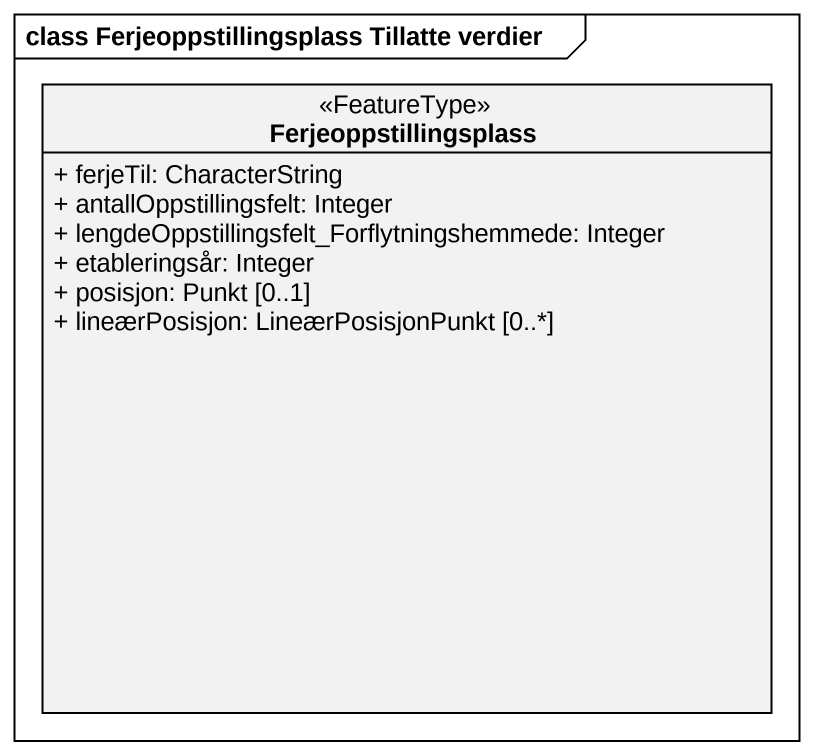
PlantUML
@startuml
mainframe class Ferjeoppstillingsplass Tillatte verdier
hide circle
hide empty members
skinparam classAttributeIconSize 0
class Ferjeoppstillingsplass <<FeatureType>> {
  + ferjeTil: CharacterString
  + antallOppstillingsfelt: Integer
  + lengdeOppstillingsfelt_Forflytningshemmede: Integer
  + etableringsår: Integer
  + posisjon: Punkt [0..1]
  + lineærPosisjon: LineærPosisjonPunkt [0..*]
}
@enduml
